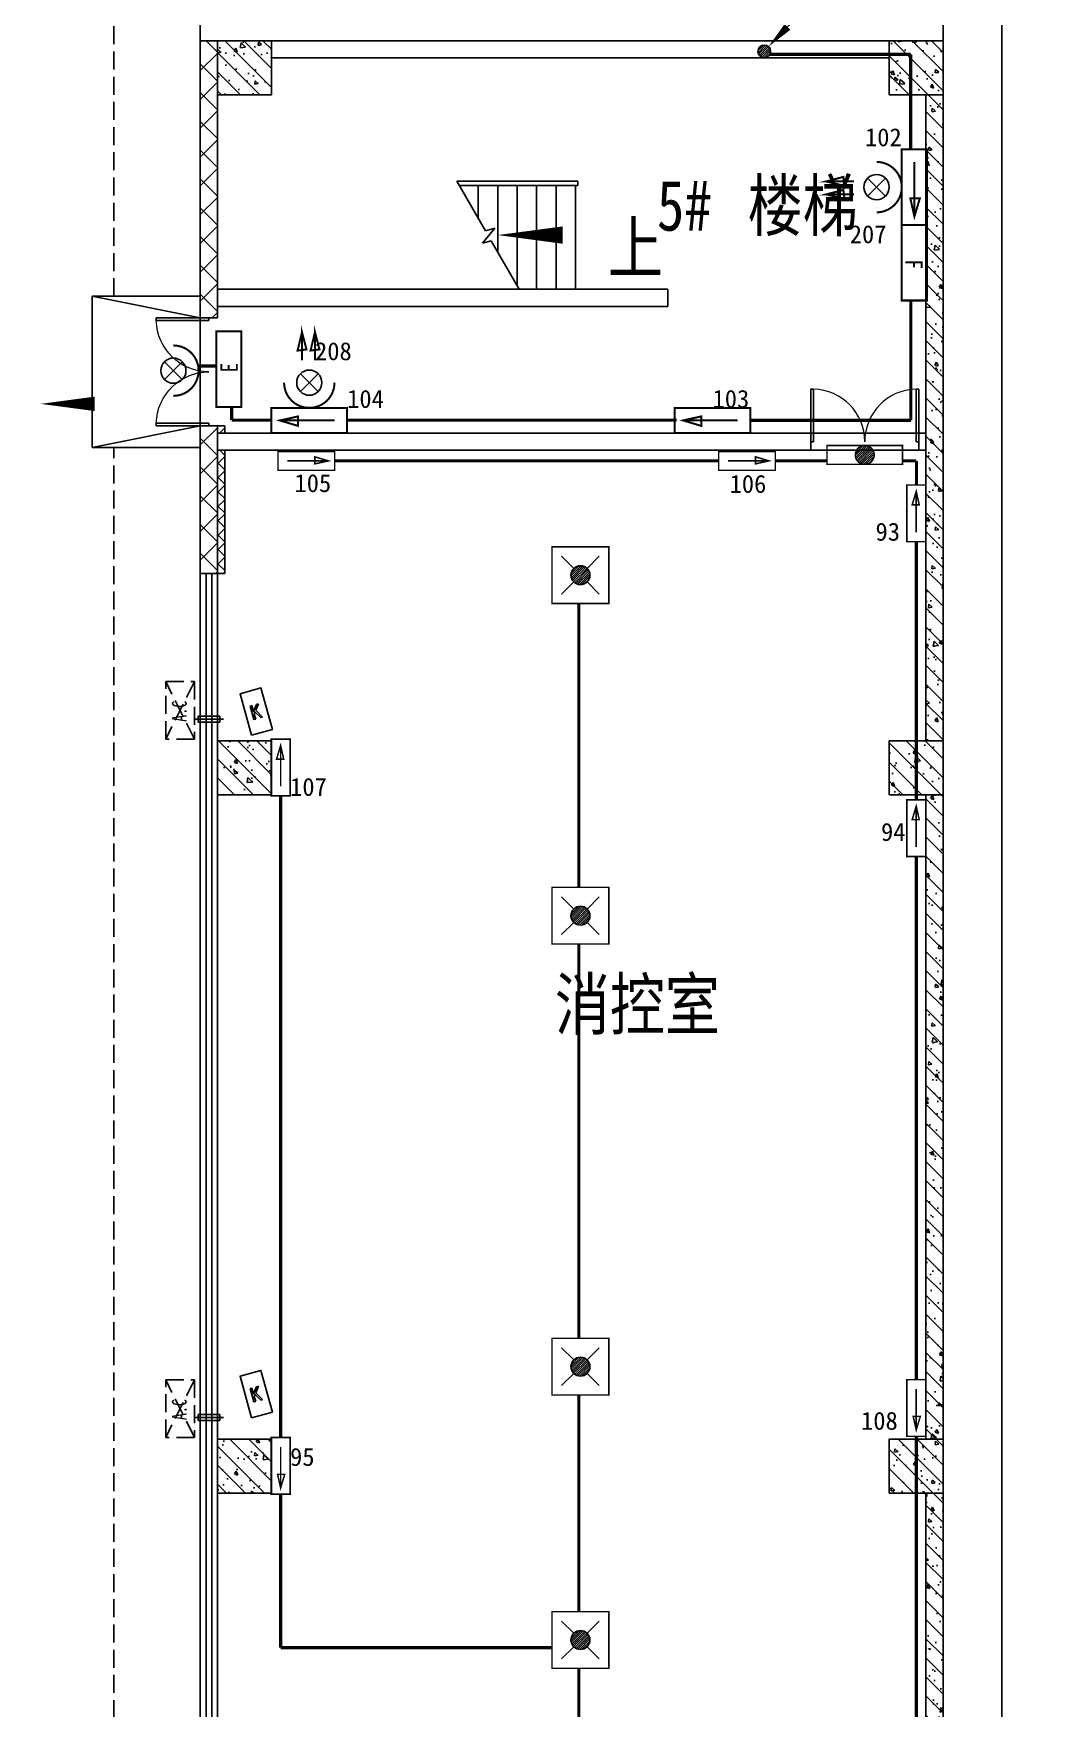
# Model space of a CAD drawing. Header units: millimetres. Extents: x -633009578 to 5705885, y -633235091 to 2571734.
# Drawn here: x 2830282 to 2844250, y 2317000 to 2340267 of the extents above; entities that cross this region are included whole.
import ezdxf

# ---------------------------------------------------------------- set-up
doc = ezdxf.new("R2010")
doc.units = ezdxf.units.MM
doc.header["$LTSCALE"] = 1000
doc.header["$MEASUREMENT"] = 0
doc.linetypes.add('DASH', pattern=[0.35, 0.25, -0.1])
doc.layers.get('0').update_dxf_attribs({"color": 9})
for name, color, linetype in [('000000000000电气', 7, 'Continuous'), ('3T_WOOD', 21, 'Continuous'), ('A-COLUM(柱)', 255, 'Continuous'), ('A-DI-S(箭头)', 76, 'Continuous'), ('A-DOOR(门）', 4, 'Continuous'), ('A-EQPM(设备)', 15, 'Continuous'), ('A-F-AREA(计算)', 5, 'Continuous'), ('A-HATH(填充)', 8, 'Continuous'), ('A-LM-QPM(设备)', 8, 'Continuous'), ('A-ST-O(室外)', 54, 'Continuous'), ('A-STAR(楼梯)', 51, 'Continuous'), ('A-TEXT(房间)', 243, 'Continuous'), ('A-WA-J(剪力墙)', 254, 'Continuous'), ('A-WALL(墙)', 255, 'Continuous'), ('A-WINDOW（窗）', 4, 'Continuous'), ('DIM_SYMB', 3, 'Continuous'), ('WALL', 9, 'Continuous'), ('电-弱电平面-箭头', 3, 'Continuous'), ('电-强电平面-线缆', 3, 'Continuous'), ('设备-照明', 3, 'Continuous')]:
    doc.layers.add(name, color=color, linetype=linetype)
doc.styles.add('_TCH_DIM', font='simhei.ttf', dxfattribs={"width": 0.8, "bigfont": 'hztxt.shx'})
doc.styles.add('IDQSTYLE', font='simhei.ttf', dxfattribs={"width": 0.707, "bigfont": 'hztxt.shx'})
doc.styles.get("Standard").update_dxf_attribs({"font": 'simhei.ttf', "bigfont": 'hztxt.shx'})
doc.styles.add('TXT', font='simhei.ttf', dxfattribs={"width": 0.8, "bigfont": 'hztxt.shx'})
doc.styles.add('宋体', font='simhei.ttf')
pattern_1 = [(45, (-830457.9205473666, -3.184366441797465), (-100.0001016555733, 100.0001016555733), []), (135, (-830457.9205473666, -3.184366441797465), (-100.0001016555733, -100.0001016555733), [])]
pattern_2 = [(45, (-830357.9205473666, -3.184366441797465), (-200.0002033111466, 200.0002033111467), []), (135, (-830357.9205473666, -3.184366441797465), (-200.0002033111467, -200.0002033111466), [])]
pattern_3 = [(315, (0, 0), (132.5825214724777, 132.5825214724776), []), (320, (0, 0), (-47.06410123694653, -537.9451369505651), [56.25, -618.75]), (625, (0, 0), (564.1441002750089, 104.0635002097499), [45, -495]), (370.4514, (-3.922005000000009, -44.82876), (517.079656545715, -433.8820362855164), [47.8051425, -525.856584]), (316.1842, (150, -2.755455298081545e-14), (-124.1392607467639, -800.4307864692332), [84.375, -928.125]), (366.6356, (139.65501975, -66.70255875000004), (730.5884031753312, -700.9970291615274), [71.707716, -788.78475]), (621.1842000000001, (150, -2.755455298081545e-14), (730.588950693994, -700.9964588502198), [67.5, -742.5]), (291, (112.5, -75.00000000000001), (-301.9641679990041, -447.6802890888463), [56.25, -618.75]), (596, (112.5, -75.00000000000001), (543.8625337851396, -182.4864989411868), [45, -495]), (341.4514, (87.3362955, -112.30667475), (241.8978725324643, -630.1669714361175), [47.8051425, -525.856584]), (307.5, (0, 0), (249.6703903734836, -9.119891487967951), [0, -488.9999999999999, 0, -502.5, 0, -496.875]), (277.5, (0, 0), (295.8087839117703, -197.3021530816116), [0, -286.5, 0, -477.75, 0, -189.375]), (237.5, (3.072332657360922e-14, 167.25), (-16.91615380078498, -400.3668271293068), [0, -187.5, 0, -585, 0, -776.25]), (227.5, (4.450060306401695e-14, 242.25), (75.07873674923819, -437.3896270067897), [0, -243.75, 0, -388.5, 0, -551.25])]

# ---------------------------------------------------------------- blocks, each defined once
blk = doc.blocks.new('1fdasdas')
at = {"layer": 'A-EQPM(设备)', "linetype": 'DASH'}
for p, q in [((800.000240216963, -0.0003133723512291908), (0.0002401703968644142, 399.9996865927242)), ((0.0002401703968644142, -0.0003133723512291908), (800.000240216963, 399.9996865927242))]:
    blk.add_line(p, q, dxfattribs=at)
blk.add_lwpolyline([(0.0002401703968644142, 399.9996865927242), (800.000240216963, 399.9996865927242), (800.000240216963, -0.0003133723512291908), (0.0002401703968644142, -0.0003133723512291908)], close=True, dxfattribs=at)
at = {"layer": 'A-EQPM(设备)', "style": '_TCH_DIM', "width": 0.7058823529411765}
blk.add_text('A.C', height=204, dxfattribs=at).set_placement((239.6609672275372, 108.2505295248702))
blk = doc.blocks.new('31231')
at = {"layer": 'A-EQPM(设备)', "linetype": 'DASH', "ltscale": 500}
blk.add_lwpolyline([(46923.81837394973, 1033154.040788963), (47003.81837394973, 1033154.040788963), (47003.81837394973, 1032854.040788963), (46923.81837394973, 1032854.040788963)], close=True, dxfattribs=at)
blk.add_lwpolyline([(46963.81837394973, 1033204.040788963), (46963.81837394973, 1032804.040788963)], dxfattribs=at)
blk = doc.blocks.new('VdFDAFDFfasdgfswgre')
at = {"layer": 'A-LM-QPM(设备)'}
for p, q in [((-18.82899837940931, -406.182118716184), (32.44091908354312, -219.865729555022)), ((32.44091908354312, -219.865729555022), (56.36419694311917, -226.448856712319)), ((56.36419694311917, -226.448856712319), (37.18157476373017, -296.1590703437105)), ((5.094279481098056, -412.765245873481), (-18.82899837940931, -406.182118716184)), ((26.97990751266479, -333.232229411602), (5.094279481098056, -412.765245873481)), ((49.2817729152739, -324.0305588338524), (26.97990751266479, -333.232229411602)), ((26.97990751266479, -333.232229411602), (49.2817729152739, -324.0305588338524)), ((67.04131023027003, -429.8116214922629), (26.97990751266479, -333.232229411602)), ((37.18157476373017, -296.1590703437105), (49.2817729152739, -324.0305588338524)), ((49.2817729152739, -324.0305588338524), (125.9159782715142, -245.5878820237704)), ((153.1663345098495, -253.0865434217267), (58.93851659074426, -349.0140868732706)), ((58.93851659074426, -349.0140868732706), (97.61874484550208, -438.2258171304129)), ((97.61874484550208, -438.2258171304129), (67.04131023027003, -429.8116214922629)), ((125.9159782715142, -245.5878820237704), (153.1663345098495, -253.0865434217267))]:
    blk.add_line(p, q, dxfattribs=at)
blk.add_lwpolyline([(0, 0), (289.248551459983, -79.59444376500323), (130.0596639309078, -658.0915466849692), (-159.1888875309378, -578.4971029208973)], close=True, dxfattribs=at)
blk = doc.blocks.new('$DorLib2D$00000002')
for p, q in [((-0.5, -5.684341886080802e-17), (-0.5000000000000007, 0.4875)), ((-0.4750000000000007, 0.4875), (-0.5000000000000007, 0.4875)), ((-0.475, -2.842170943040401e-17), (-0.4750000000000007, 0.4875)), ((0.475, -2.842170943040401e-17), (0.4750000000000007, 0.4875)), ((0.4750000000000007, 0.4875), (0.5000000000000007, 0.4875)), ((0.5, -5.684341886080802e-17), (0.5000000000000007, 0.4875)), ((-0.5, -5.684341886080802e-17), (-0.475, -2.842170943040401e-17)), ((0.5, -5.684341886080802e-17), (0.475, -2.842170943040401e-17))]:
    blk.add_line(p, q)
at = {"lineweight": 13}
for centre, start, end in [((-0.4875, -4.263256414560601e-17), 0, 88.53071641864632), ((0.4875, -4.263256414560601e-17), 91.4692835813537, 180)]:
    blk.add_arc(centre, 0.4875, start, end, dxfattribs=at)
blk = doc.blocks.new('$WINLIB2D$00000001')
at = {"color": 0}
for points in [[(-0.4999999999999964, 0.5000000000000142), (-0.4999999999999964, -0.4999999999999858)], [(-0.4999999999999964, 0.5000000000000142), (0.5000000000000036, 0.5000000000000142)], [(0.5000000000000036, -0.4999999999999858), (0.5000000000000036, 0.5000000000000142)], [(0.5000000000000036, 0.1666666666666714), (-0.4999999999999964, 0.1666666666666714)], [(0.5000000000000036, -0.1666666666666572), (-0.4999999999999964, -0.1666666666666572)], [(-0.4999999999999964, -0.4999999999999858), (0.5000000000000036, -0.4999999999999858)]]:
    blk.add_lwpolyline(points, dxfattribs=at)
blk = doc.blocks.new('_FZH')
h = blk.add_hatch()
h.set_pattern_fill('钢筋混凝土', color=256, scale=0.1, style=0)
h.set_pattern_definition([(45, (0, 0), (-0.1767766952966369, 0.1767766952966369), []), (50, (0, 0), (0.7172601826007535, -0.06275213498259512), [0.07500000000000001, -0.8250000000000001]), (355, (0, 0), (-0.138751333613, 0.7521921337000119), [0.06, -0.66]), (100.4514, (0.05977168000000001, -0.00522934), (0.5785093817140216, 0.6894395420609536), [0.06374019, -0.701142112]), (46.1842, (0, 0.2), (1.067241048625645, -0.1655190143290181), [0.1125, -1.2375]), (96.6356, (0.088936745, 0.186206693), (0.9346627055487033, 0.9741178709004418), [0.095610288, -1.051713]), (351.1842, (0, 0.2), (0.9346619451336272, 0.9741186009253247), [0.09000000000000001, -0.9900000000000001]), (21, (0.1, 0.15), (0.5969070521184617, -0.4026188906653388), [0.07500000000000001, -0.8250000000000001]), (326, (0.1, 0.15), (0.2433153319215824, 0.7251500450468529), [0.06, -0.66]), (71.4514, (0.149742233, 0.116448394), (0.84022262858149, 0.3225304967099524), [0.06374019, -0.701142112]), (37.50000000000001, (0, 0), (0.01215985531729062, 0.3328938538313115), [0, -0.652, 0, -0.67, 0, -0.6625000000000001]), (7.499999999999999, (0, 0), (0.2630695374421486, 0.3944117118823603), [0, -0.382, 0, -0.637, 0, -0.2525]), (-32.5, (-0.223, 0), (0.533822436172409, -0.02255487173437976), [0, -0.25, 0, -0.78, 0, -1.035]), (-42.5, (-0.323, 0), (0.5831861693423862, 0.1001049823323177), [0, -0.325, 0, -0.518, 0, -0.735])])
h.paths.add_polyline_path([(-0.5, -0.5), (0.5, -0.5), (0.5, 0.5), (-0.5, 0.5)])
blk.add_lwpolyline([(-0.5, -0.5), (0.5, -0.5), (0.5, 0.5), (-0.5, 0.5)], close=True)
blk = doc.blocks.new('负一层平面图9')
h = blk.add_hatch()
h.set_pattern_fill('钢筋混凝土', color=256, scale=75, angle=270, style=0)
h.set_pattern_definition(pattern_3)
h.paths.add_polyline_path([(1107326.098288443, 1653645.406728169), (1107566.098288443, 1653645.406728169), (1107566.098288443, 1656465.40672838), (1107326.098288443, 1656465.40672838)])
h = blk.add_hatch()
h.set_pattern_fill('钢筋混凝土', color=256, scale=75, angle=270, style=0)
h.set_pattern_definition(pattern_3)
h.paths.add_polyline_path([(1107326.098288443, 1651645.406728168), (1107566.098288443, 1651645.406728168), (1107566.098288443, 1653645.406728169), (1107326.098288443, 1653645.406728169)])
h = blk.add_hatch()
h.set_pattern_fill('钢筋混凝土', color=256, scale=75, angle=270, style=0)
h.set_pattern_definition(pattern_3)
h.paths.add_polyline_path([(1107326.098288443, 1647490.40672838), (1107566.098288443, 1647490.40672838), (1107566.098288443, 1651645.406728168), (1107326.098288443, 1651645.406728168)])
h = blk.add_hatch()
h.set_pattern_fill('钢筋混凝土', color=256, scale=75, angle=270, style=0)
h.set_pattern_definition(pattern_3)
h.paths.add_polyline_path([(1107566.098288361, 1646740.40672838), (1107326.098288361, 1646740.40672838), (1107326.098288361, 1637790.40672838), (1107566.098288361, 1637790.40672838)])
h = blk.add_hatch()
h.set_pattern_fill('钢筋混凝土', color=256, scale=75, angle=270, style=0)
h.set_pattern_definition(pattern_3)
h.paths.add_polyline_path([(1107566.098288361, 1637040.40672838), (1107326.098288361, 1637040.40672838), (1107326.098288361, 1628090.40672838), (1107566.098288361, 1628090.40672838)])
at = {"layer": 'A-HATH(填充)'}
h = blk.add_hatch(dxfattribs=at)
h.set_pattern_fill('多孔材料', color=256, scale=100, style=0)
h.set_pattern_definition(pattern_2)
h.paths.add_polyline_path([(1097251.098288361, 1657215.40672838), (1097251.098288361, 1653645.406728135), (1097491.098288361, 1653645.406728135), (1097491.098288361, 1657215.40672838)])
h = blk.add_hatch(dxfattribs=at)
h.set_pattern_fill('多孔材料', color=256, scale=100, style=0)
h.set_pattern_definition(pattern_2)
h.paths.add_polyline_path([(1097251.098288361, 1653645.406728135), (1097251.098288366, 1653365.406727003), (1097491.098288367, 1653365.406727003), (1097491.098288361, 1653645.406728135)])
h = blk.add_hatch(dxfattribs=at)
h.set_pattern_fill('多孔材料', color=256, scale=100, style=0)
h.set_pattern_definition(pattern_2)
h.paths.add_polyline_path([(1097251.098288366, 1651865.406727003), (1097251.098288366, 1649815.406728529), (1097491.098288367, 1649815.406728529), (1097491.098288367, 1651865.406727003)])
h = blk.add_hatch(dxfattribs=at)
h.set_pattern_fill('多孔材料', color=256, scale=50, style=0)
h.set_pattern_definition(pattern_1)
h.paths.add_polyline_path([(1097491.098288353, 1651865.406727003), (1097491.098288353, 1651765.406727924), (1097591.098288353, 1651765.406727924), (1097591.098288353, 1651865.406727003)])
h = blk.add_hatch(dxfattribs=at)
h.set_pattern_fill('多孔材料', color=256, scale=50, style=0)
h.set_pattern_definition(pattern_1)
h.paths.add_polyline_path([(1097491.098288351, 1651525.40672819), (1097491.098288349, 1649815.406728285), (1097591.098288349, 1649815.406728285), (1097591.098288351, 1651525.40672819)])
at = {"layer": 'A-DI-S(箭头)'}
blk.add_lwpolyline([(1108377.552594071, 1727829.142712386), (1108377.552594071, 1664191.024720457), (1108902.552594071, 1663999.940347468), (1107852.552594071, 1663814.797017724), (1108377.552594071, 1663628.524720457), (1108377.552594071, 1599990.406728529)], dxfattribs=at)
blk.add_lwpolyline([(1096698.446246597, 1652170.730280005, 0, 0, 0), (1095035.446246597, 1652170.730280005, 0, 200, 0), (1095785.446246597, 1652170.730280005, 0, 0, 0)], format="xyseb", dxfattribs=at)
at = {"layer": 'A-DOOR(门）'}
for p, q in [((1097251.098288361, 1653365.406727067), (1097251.098288361, 1651865.406727067)), ((1105726.098288682, 1651765.406728169), (1107226.098288682, 1651765.406728169)), ((1105726.098288682, 1651525.406728169), (1107226.098288682, 1651525.406728169))]:
    blk.add_line(p, q, dxfattribs=at)
at = {"layer": 'A-F-AREA(计算)'}
blk.add_lwpolyline([(1107566.098287924, 1589275.406728539), (1097251.098288353, 1589275.406728539), (1097251.098288353, 1725355.406728381), (1107566.098287924, 1725355.406728381)], close=True, dxfattribs=at)
at = {"layer": 'A-ST-O(室外)', "linetype": 'DASH'}
for points in [[(1096051.098288401, 1653665.406727061), (1096051.0982884, 1658165.40672838)], [(1096051.098288417, 1627615.406728388), (1096051.098288402, 1651565.406727216)]]:
    blk.add_lwpolyline(points, dxfattribs=at)
at = {"layer": 'A-STAR(楼梯)'}
for p, q in [((1102461.098288408, 1655265.406728169), (1100813.085586641, 1655265.406728097)), ((1100813.085586516, 1655265.406728169), (1101211.157716702, 1654575.925573957)), ((1102491.098288408, 1655265.406728169), (1100813.085586523, 1655265.406728156)), ((1102491.098288408, 1655205.406728169), (1102491.098288408, 1655265.406728169)), ((1102491.098288408, 1655205.406728169), (1100847.726602624, 1655205.406728243)), ((1101111.098288433, 1654749.233587553), (1101111.098288571, 1655205.406728226)), ((1101381.09828865, 1654281.579868412), (1101381.098288571, 1655205.406728214)), ((1101651.0982884, 1653813.926150558), (1101651.098288245, 1655205.406728202)), ((1101921.098288408, 1653765.406728169), (1101921.098288571, 1655205.40672819)), ((1102191.098288408, 1653765.406728169), (1102191.098288571, 1655205.406728177)), ((1102461.098288408, 1653765.406728169), (1102461.098288245, 1655205.406728165)), ((1101341.557703868, 1654610.866143629), (1101168.665469501, 1654404.82120219)), ((1101211.157716702, 1654575.925573957), (1101341.557703868, 1654610.866143629)), ((1101168.665469501, 1654404.82120219), (1101291.017023084, 1654437.605197846)), ((1101291.017023084, 1654437.605197846), (1101679.1109903, 1653765.406728169)), ((1102461.098288408, 1653765.406728169), (1101679.110989909, 1653765.406728262))]:
    blk.add_line(p, q, dxfattribs=at)
for points in [[(1097251.098288367, 1653665.406727061), (1095751.098288367, 1653665.406727061), (1095751.098288367, 1651565.406727216), (1097251.098288361, 1651565.406727216)], [(1097251.09828836, 1653365.406727109), (1095751.098288356, 1653665.40623298)], [(1097251.09828836, 1651865.406727168), (1095751.098288356, 1651565.407221298)]]:
    blk.add_lwpolyline(points, dxfattribs=at)
at = {"layer": 'A-WA-J(剪力墙)'}
for p, q in [((1107326.098288443, 1653645.406728169), (1107326.098288443, 1656465.40672838)), ((1107566.098288443, 1653645.406728169), (1107566.098288443, 1656465.40672838)), ((1107326.098288443, 1651645.406728168), (1107326.098288443, 1653645.406728169)), ((1107566.098288443, 1651645.406728168), (1107566.098288443, 1653645.406728169)), ((1107326.098288452, 1647490.406727959), (1107326.098288443, 1651645.406728168)), ((1107566.098288463, 1647490.406727959), (1107566.098288443, 1651645.406728168)), ((1107326.098288359, 1637790.406727959), (1107326.098288355, 1646740.40672861)), ((1107566.098288359, 1637790.406727959), (1107566.098288397, 1646740.40672861)), ((1107326.098288375, 1628090.406727959), (1107326.098288379, 1637040.40672861)), ((1107566.098288324, 1628090.406727959), (1107566.098288348, 1637040.40672861))]:
    blk.add_line(p, q, dxfattribs=at)
at = {"layer": 'A-WALL(墙)'}
for p, q in [((1098241.098288361, 1657215.406728286), (1106816.098288571, 1657215.406728239)), ((1098241.098288361, 1656975.406728286), (1106816.098288571, 1656975.406728294)), ((1097491.098288367, 1653765.40672814), (1103741.098288408, 1653765.406728135)), ((1103741.098288408, 1653765.406728135), (1103741.098288408, 1653525.406728135)), ((1097491.098288367, 1653525.406728141), (1103741.098288408, 1653525.406728135)), ((1097491.098288353, 1651865.406727003), (1097491.098288353, 1651765.406727924)), ((1097591.098288353, 1651865.406727003), (1097491.098288353, 1651865.406727003)), ((1097591.098288353, 1651765.406727924), (1097491.098288353, 1651765.406727924)), ((1105726.0982891, 1651765.406728154), (1097491.098288361, 1651765.406728169)), ((1097491.098288361, 1651765.406728169), (1097491.098288361, 1651525.406728169)), ((1097591.098288353, 1651865.406727003), (1097591.098288353, 1651765.406727924)), ((1105726.0982891, 1651525.406728131), (1105726.0982891, 1651765.406728154)), ((1107326.098288345, 1651765.40672814), (1107226.098288591, 1651765.406728149)), ((1107226.098288591, 1651765.406728149), (1107226.098288591, 1651525.406728126)), ((1097491.098288361, 1651525.406728169), (1105726.0982891, 1651525.406728131)), ((1097491.098288351, 1651525.40672819), (1097491.098288349, 1649815.406728285)), ((1097591.098288351, 1651525.40672819), (1097491.098288351, 1651525.40672819)), ((1097591.098288351, 1651525.40672819), (1097591.098288349, 1649815.406728285)), ((1107226.098288591, 1651525.406728126), (1107326.098288345, 1651525.406728141)), ((1097591.098288349, 1649815.406728285), (1097491.098288349, 1649815.406728285))]:
    blk.add_line(p, q, dxfattribs=at)
at = {"layer": 'DIM_SYMB'}
blk.add_lwpolyline([(1102596.098288408, 1654515.406728169, 0, 0, 0), (1101381.098288408, 1654515.406728169, 0, 240.0000000000001, 0), (1102281.098288408, 1654515.406728169, 0, 0, 0)], format="xyseb", dxfattribs=at)
at = {"layer": 'WALL'}
for p, q in [((1097251.098288361, 1657215.40672838), (1097251.098288361, 1653645.406728135)), ((1097491.098288361, 1657215.40672838), (1097251.098288361, 1657215.40672838)), ((1097491.098288361, 1657215.40672838), (1097491.098288361, 1653645.406728135)), ((1097251.098288361, 1653645.406728135), (1097251.098288366, 1653365.406727003)), ((1097491.098288367, 1653365.406727003), (1097491.098288361, 1653645.406728135)), ((1097251.098288366, 1653365.406727003), (1097491.098288367, 1653365.406727003)), ((1097251.098288366, 1651865.406727003), (1097251.098288366, 1649815.406728529)), ((1097491.098288367, 1651865.406727003), (1097251.098288366, 1651865.406727003)), ((1097491.098288367, 1649815.406728529), (1097491.098288367, 1651865.406727003)), ((1097251.098288366, 1649815.406728529), (1097491.098288367, 1649815.406728529))]:
    blk.add_line(p, q, dxfattribs=at)
at = {"layer": 'A-COLUM(柱)', "xscale": 750, "yscale": 750, "zscale": 750, "rotation": 270}
for p in [(1097866.098288361, 1656840.40672838), (1107191.098288361, 1656840.40672838), (1097866.098288361, 1647115.40672838), (1107191.098288361, 1647115.40672838), (1097866.098288361, 1637415.40672838), (1107191.098288361, 1637415.40672838)]:
    blk.add_blockref('_FZH', p, dxfattribs=at)
at = {"layer": 'A-DOOR(门）', "xscale": -1500, "yscale": 1500, "zscale": 1500, "rotation": 89.99999999999999}
blk.add_blockref('$DorLib2D$00000002', (1097371.098288361, 1652615.406727067), dxfattribs=at)
at = {"layer": 'A-DOOR(门）', "xscale": 1500, "yscale": 1500, "zscale": 1500}
blk.add_blockref('$DorLib2D$00000002', (1106476.098288682, 1651645.406728169), dxfattribs=at)
at = {"layer": 'A-EQPM(设备)', "color": 6, "rotation": 90}
for p in [(1097170.499686612, 1647513.815393341), (1097170.499686612, 1637813.815393341)]:
    blk.add_blockref('1fdasdas', p, dxfattribs=at)
at = {"layer": 'A-EQPM(设备)', "color": 6, "xscale": -1, "rotation": 89.99999999999999}
for p in [(2130375.139077323, 1694754.22510233), (2130375.139077323, 1685054.22510233)]:
    blk.add_blockref('31231', p, dxfattribs=at)
at = {"layer": 'A-LM-QPM(设备)', "xscale": -1, "rotation": 180}
for p in [(1097963.612285574, 1647566.429559482), (1097963.612285574, 1638086.156277593)]:
    blk.add_blockref('VdFDAFDFfasdgfswgre', p, dxfattribs=at)
at = {"layer": 'A-WINDOW（窗）', "extrusion": (0, 0, -1), "xscale": 19999.99999999953, "yscale": 240, "zscale": 19999.99999999953, "rotation": 90.00000000000001}
blk.add_blockref('$WINLIB2D$00000001', (-1097371.098288361, 1639815.406728285), dxfattribs=at)
at = {"layer": 'A-TEXT(房间)', "color": 4, "style": 'TXT', "width": 0.8}
for s, p in [('5#', (1103590.932434665, 1654576.390121826, 1714.166666666667)), ('楼梯', (1104850.932434665, 1654576.390121826, 1714.166666666667)), ('上', (1102911.098288408, 1653993.591094611)), ('消控室', (1102173.779141537, 1643479.788045067))]:
    blk.add_text(s, height=700, dxfattribs=at).set_placement(p)
blk = doc.blocks.new('*X206')
at = {"color": 0, "linetype": 'Continuous'}
for p, q in [((279.6093350358959, 223.0407925409721), (280.9478239213746, 224.3792814264508)), ((279.6227829512929, 223.3370831688437), (280.6515332934888, 224.3658335110396)), ((279.6511091444202, 222.7997239370217), (281.1888925253249, 224.3375073179265)), ((279.7280550816477, 222.5938271617747), (281.3947893005719, 224.2605613806989)), ((279.7925730165214, 223.7897159465469), (280.1989005157282, 224.1960434457536)), ((279.8323224122641, 222.4152517799165), (281.5733646824301, 224.1562940500824)), ((279.960458729053, 222.2605453842307), (281.7280710781159, 224.0281577332937)), ((280.1113752959016, 222.1286192386046), (281.8599972237337, 223.8772411664368)), ((280.2858431100155, 222.020244340244), (281.9683721221114, 223.7027733523398)), ((280.4868434366447, 221.9384019543985), (282.0502145079389, 223.5017730256928)), ((280.7212278995912, 221.8899437048705), (282.0986727574656, 223.2673885627449)), ((281.0058032732674, 221.891676366072), (282.0969400962746, 222.9828131890793)), ((281.4082737989092, 222.0113041792392), (281.9773122830819, 222.5803426634118))]:
    blk.add_line(p, q, dxfattribs=at)
blk = doc.blocks.new('HC000072')
at = {"color": 0, "linetype": 'Continuous'}
for p, q in [((-2.5, 2.5), (-0.8838834764749777, 0.8838834764750345)), ((2.5, 2.5), (0.88388347648322, 0.88388347648322)), ((-0.88388347648322, -0.88388347648322), (-2.5, -2.5)), ((0.8838834764831063, -0.8838834764831063), (2.5, -2.5))]:
    blk.add_line(p, q, dxfattribs=at)
at = {"color": 0, "linetype": 'Continuous', "const_width": 0.2}
blk.add_lwpolyline([(-3.750000000000057, 3.75), (3.75, 3.75), (3.75, -3.75), (-3.750000000000057, -3.75)], close=True, dxfattribs=at)
at = {"color": 0, "linetype": 'Continuous'}
for centre, radius, start, end in [((-6.838973831690964e-14, 4.263256414560601e-14), 1.249999999999932, 134.9999999999973, 179.9999999999968), ((3.419486915845482e-14, 5.67323965583455e-14), 1.250000000000034, 179.9999999999974, 225.0000000000007), ((3.425038030968608e-14, 7.682743330406083e-14), 1.24999999999998, 89.99999999999898, 135.0000000000018), ((-9.114931032172535e-14, 7.682743330406083e-14), 1.24999999999998, 44.99999999999087, 89.99999999999322), ((2.05613304160579e-13, 4.257705299437475e-14), 1.249999999999794, 3.259432437564348e-12, 45.00000000000159), ((-1.716404796070492e-13, 5.684341886080801e-14), 1.250000000000172, 315.0000000000093, 2.605510395054555e-12), ((3.413935800722356e-14, -2.020605904817785e-14), 1.24999999999998, 224.9999999999983, 270.000000000001), ((-3.447242491461111e-14, 1.176836406102666e-13), 1.250000000000118, 270.0000000000042, 315.0000000000028)]:
    blk.add_arc(centre, radius, start, end, dxfattribs=at)
blk.add_blockref('*X206', (-280.8559544658493, -223.1326619964973), dxfattribs=at)
at = {"color": 0, "style": 'IDQSTYLE', "width": 0.7}
blk.add_attdef('PSFHATT', (5.75, -3.75), '', height=2.5, dxfattribs=at)
blk = doc.blocks.new('HC000079')
at = {"color": 0, "linetype": 'Continuous', "const_width": 0.2}
for points in [[(-3.75, 1.25), (3.75, 1.25), (3.75, -1.25), (-3.75, -1.25), (-3.75, 1.25)], [(2.5, 0), (-2.5, 0)]]:
    blk.add_lwpolyline(points, dxfattribs=at)
blk.add_lwpolyline([(-2.917016710174721, 0), (-1.120131515022877, 0.3984556212736834), (-1.120131515022877, -0.539087017017323)], close=True, dxfattribs=at)
at = {"color": 0, "style": 'IDQSTYLE', "width": 0.7}
blk.add_attdef('PSFHATT', (5.75, -1.25), '', height=2.5, dxfattribs=at)
blk = doc.blocks.new('HC000080')
at = {"color": 0, "linetype": 'Continuous', "const_width": 0.2}
blk.add_lwpolyline([(-3.75, 1.25), (3.75, 1.25), (3.75, -1.25), (-3.75, -1.25), (-3.75, 1.25)], dxfattribs=at)
at = {"color": 0, "style": 'IDQSTYLE', "width": 0.7}
for tag, p in [('E', (-0.3130491551307273, -0.8903283460458624)), ('PSFHATT', (5.75, -1.25))]:
    blk.add_attdef(tag, p, '', height=1.715220417977644, dxfattribs=at)
blk = doc.blocks.new('HC000078')
at = {"color": 0, "linetype": 'Continuous', "const_width": 0.2}
for points in [[(-3.750000000000028, 1.25), (3.75, 1.25), (3.75, -1.25), (-3.750000000000028, -1.25), (-3.750000000000028, 1.25)], [(2.5, 0), (-2.500000000000028, 0)]]:
    blk.add_lwpolyline(points, dxfattribs=at)
blk.add_lwpolyline([(2.917016710174721, 0), (1.120131515022848, 0.3984556212736834), (1.120131515022848, -0.539087017017323)], close=True, dxfattribs=at)
at = {"color": 0, "style": 'IDQSTYLE', "width": 0.7}
blk.add_attdef('PSFHATT', (5.75, -1.25), '', height=2.5, dxfattribs=at)
blk = doc.blocks.new('HC000064')
at = {"color": 0, "linetype": 'Continuous'}
for p, q in [((-0.8838834764831063, -0.8838834764831063), (0.8838834764831063, 0.8838834764831063)), ((-0.8838834764830494, 0.8838834764831063), (0.8838834764831631, -0.8838834764831063))]:
    blk.add_line(p, q, dxfattribs=at)
at = {"color": 0, "linetype": 'Continuous', "const_width": 0.2}
blk.add_lwpolyline([(5.710751695749348e-14, 2.499999999999886, 0.1989123673796647), (-1.767766952966326, 1.767766952966327, 0.1989123673796613), (-2.5, 1.951292859901378e-16, 0.1989123673796761), (-1.767766952966326, -1.76776695296644, 0.1989123673796782), (5.594010226827932e-14, -2.500000000000227)], format="xyb", dxfattribs=at)
for points in [[(2.226896073527712, 0.5659208660671311), (5.003498004369476, 0.5624686703930024), (3.296463286048663, 1.009912150058199), (3.185957433181557, 0.1260038671447887), (5.003498004369476, 0.5624686703930024)], [(2.224443767981995, -0.721123763554715), (5.001045698823816, -0.7245759592289005), (3.294010980502946, -0.2771324795636474), (3.18350512763584, -1.161040762477114), (5.001045698823816, -0.7245759592289005)]]:
    blk.add_lwpolyline(points, dxfattribs=at)
at = {"color": 0, "linetype": 'Continuous'}
for centre, radius, start, end in [((1.199040866595169e-14, -7.105427357601002e-14), 1.250000000000069, 135.0000000000036, 179.9999999999968), ((-2.259303855112194e-14, -1.740829702612245e-13), 1.250000000000117, 89.99999999999898, 134.9999999999991), ((-9.10937991704941e-14, -1.740829702612245e-13), 1.250000000000117, 45.00000000000085, 89.99999999999582), ((-1.252331571777177e-13, -7.088774012231625e-14), 1.250000000000068, 3.249254662582951e-12, 44.99999999999639), ((-2.284838984678572e-13, -5.684341886080801e-14), 1.250000000000172, 315.0000000000093, 2.605510395054555e-12), ((-2.264854970235319e-14, -5.695444116327053e-14), 1.250000000000034, 179.9999999999974, 225.0000000000007), ((-2.270406085358445e-14, -1.338928967697939e-13), 1.24999999999998, 224.9999999999983, 270.000000000001), ((-9.131584377541913e-14, 3.996802888650564e-15), 1.250000000000118, 270.0000000000042, 315.0000000000028)]:
    blk.add_arc(centre, radius, start, end, dxfattribs=at)
at = {"color": 0, "style": 'IDQSTYLE', "width": 0.7}
blk.add_attdef('PSFHATT', (7.003498004369476, -2.500000010000227), '', height=2.5, dxfattribs=at)
blk = doc.blocks.new('*X132')
at = {"color": 0, "linetype": 'Continuous'}
for p, q in [((192.590110055903, 446.7242872143482), (193.9264208598343, 448.0605980182795)), ((192.6512440212146, 447.2096852483717), (193.4410228258108, 447.9994640529679)), ((192.666080612941, 446.3759937026742), (194.2747143715083, 447.9846274612416)), ((192.8122309321682, 446.0978799531896), (194.552828120993, 447.8384771420143)), ((193.0126674313866, 445.874052383696), (194.7766556904866, 447.6380406427959)), ((193.2651240367983, 445.7022449203958), (194.9484631537868, 447.3855840373842)), ((193.5780466605768, 445.5909034754624), (195.0598045987202, 447.0726614136058)), ((193.9838870800477, 445.5724798262212), (195.0782282479613, 446.6668209941349))]:
    blk.add_line(p, q, dxfattribs=at)
blk = doc.blocks.new('HC001446')
at = {"color": 0, "linetype": 'Continuous'}
blk.add_line((5.527270022789651, 5.473665066578945), (2.421777122314836, 2.298687544782609), dxfattribs=at)
blk.add_lwpolyline([(2.421777122314836, 2.298687544782609, 0.8, 0, 0), (0.4698776614111466, 0.4121164681388052, 0, 0, 0)], format="xyseb", dxfattribs=at)
blk.add_circle((0, 0), 0.625, dxfattribs=at)
at = {"color": 0, "linetype": 'Continuous', "xscale": 0.5, "yscale": 0.5, "zscale": 0.5}
blk.add_blockref('*X132', (-96.91845018383214, -223.4069038532592), dxfattribs=at)
at = {"color": 0, "style": 'IDQSTYLE', "width": 0.7}
blk.add_attdef('PSFHATT', (7.527270022789651, -0.62500001), '', height=2.5, dxfattribs=at)
blk = doc.blocks.new('HC000063')
at = {"color": 0, "linetype": 'Continuous'}
for p, q in [((-0.8838834764831063, -0.8838834764831631), (0.8838834764831063, 0.8838834764829926)), ((-0.8838834764830494, 0.8838834764830494), (0.8838834764831631, -0.8838834764831631))]:
    blk.add_line(p, q, dxfattribs=at)
at = {"color": 0, "linetype": 'Continuous', "const_width": 0.2}
blk.add_lwpolyline([(5.77736507722736e-14, 2.499999999999886, 0.1989123673796648), (-1.767766952966326, 1.767766952966213, 0.1989123673796613), (-2.5, -1.128255746208508e-13, 0.1989123673796761), (-1.767766952966326, -1.767766952966497, 0.1989123673796782), (5.594010226827932e-14, -2.500000000000284)], format="xyb", dxfattribs=at)
at = {"color": 0, "linetype": 'Continuous'}
for centre, radius, start, end in [((1.49213974509621e-13, -1.27897692436818e-13), 1.250000000000206, 135.0000000000062, 179.9999999999993), ((-9.120482147295661e-14, -2.025046796916286e-13), 1.250000000000089, 89.99999999999582, 134.999999999996), ((-2.248201624865942e-14, -2.025046796916286e-13), 1.250000000000089, 45.00000000000399, 89.99999999999898), ((-2.62456723021387e-13, -1.277311589831243e-13), 1.250000000000206, 6.4374426752811e-13, 44.9999999999938), ((-9.126033262418787e-14, -1.422195694544826e-13), 1.249999999999966, 179.9999999999987, 225.000000000002), ((-9.131584377541913e-14, -1.623146062001979e-13), 1.249999999999951, 225.0000000000013, 270.0000000000042), ((-2.270406085358445e-14, -2.442490654175344e-14), 1.250000000000089, 270.000000000001, 314.9999999999997), ((-1.598721155460225e-13, -1.4210854715202e-13), 1.250000000000103, 315.000000000008, 1.302755197527349e-12)]:
    blk.add_arc(centre, radius, start, end, dxfattribs=at)
at = {"color": 0, "style": 'IDQSTYLE', "width": 0.7}
blk.add_attdef('PSFHATT', (3.250000009999943, -2.500000010000284), '', height=2.5, dxfattribs=at)
blk = doc.blocks.new('*X118')
at = {"color": 0, "linetype": 'Continuous'}
for p, q in [((279.6093350358959, 223.0407925409721), (280.9478239213746, 224.3792814264508)), ((279.6227829512929, 223.3370831688437), (280.6515332934888, 224.3658335110396)), ((279.6511091444202, 222.7997239370217), (281.1888925253249, 224.3375073179265)), ((279.7280550816477, 222.5938271617747), (281.3947893005719, 224.2605613806989)), ((279.7925730165214, 223.7897159465469), (280.1989005157282, 224.1960434457536)), ((279.8323224122641, 222.4152517799165), (281.5733646824301, 224.1562940500824)), ((279.960458729053, 222.2605453842307), (281.7280710781159, 224.0281577332937)), ((280.1113752959016, 222.1286192386046), (281.8599972237337, 223.8772411664368)), ((280.2858431100155, 222.020244340244), (281.9683721221114, 223.7027733523398)), ((280.4868434366447, 221.9384019543985), (282.0502145079389, 223.5017730256928)), ((280.7212278995912, 221.8899437048705), (282.0986727574656, 223.2673885627449)), ((281.0058032732674, 221.891676366072), (282.0969400962746, 222.9828131890793)), ((281.4082737989092, 222.0113041792392), (281.9773122830819, 222.5803426634118))]:
    blk.add_line(p, q, dxfattribs=at)
blk = doc.blocks.new('HC000083')
at = {"color": 0, "linetype": 'Continuous', "const_width": 0.2}
blk.add_lwpolyline([(-5, 1.25), (-5, -1.250000000000057), (5.000000000000057, -1.250000000000057), (5.000000000000057, 1.25), (-5, 1.25)], dxfattribs=at)
blk.add_lwpolyline([(-1.25, -6.89688106980167e-17, 0.1989123673796731), (-0.8838834764831631, -0.88388347648322, 0.1989123673796706), (5.611420480838656e-14, -1.250000000000057, 0.198912367379652), (0.8838834764832768, -0.88388347648322, 0.1989123673796278), (1.25, 0, 0.1989123673796504), (0.88388347648322, 0.8838834764830494, 0.1989123673796686), (5.680893445545904e-14, 1.25, 0.1989123673796706), (-0.883883476483163, 0.8838834764831632, 0.1989123673796553)], format="xyb", close=True, dxfattribs=at)
at = {"color": 0, "linetype": 'Continuous'}
blk.add_blockref('*X118', (-280.8559544658493, -223.1326619964974), dxfattribs=at)
at = {"color": 0, "style": 'IDQSTYLE', "width": 0.7}
blk.add_attdef('PSFHATT', (7.000000000000057, -1.250000010000057), '', height=2.5, dxfattribs=at)

msp = doc.modelspace()

# ---------------------------------------------------------------- linework, layer by layer
at = {"layer": '电-强电平面-线缆', "color": 1, "linetype": 'Continuous', "const_width": 45}
for points in [[(2840505.815231591, 2339978.48210619), (2842462.268592553, 2339978.48210619)], [(2842462.268592553, 2338658.656366513), (2842462.268592553, 2339978.48210619)], [(2842463.855921793, 2336558.656366513), (2842463.855921793, 2334892.477579121)], [(2832568.077396083, 2335648.83957179), (2832818.552508082, 2335648.83957179)], [(2833034.89786564, 2334896.961202109), (2833034.89786564, 2335080.012690072)], [(2833034.89786564, 2334896.961202109), (2833586.460468085, 2334896.961202109)], [(2834636.460468085, 2334896.961202109), (2839210.350295651, 2334896.961202109)], [(2840234.693420123, 2334892.477579121), (2842463.855921793, 2334892.477579121)], [(2834463.972499351, 2334330.982083523), (2839794.220286473, 2334330.982083523)], [(2840581.720286473, 2334330.982083523), (2841298.311669409, 2334330.982083523)], [(2842348.311669409, 2334330.982083523), (2842541.38231591, 2334330.982083523)], [(2842541.38231591, 2333995.214175483), (2842541.38231591, 2334330.982083523)], [(2842538.084041536, 2329622.127036839), (2842538.084041536, 2333207.714175483)], [(2837854.119818378, 2328406.477551672), (2837854.119818378, 2332349.329334122)], [(2833713.399840957, 2320764.41194576), (2833713.399840957, 2329676.91194576)], [(2842538.084041536, 2321569.13583916), (2842538.084041536, 2328834.627036839)], [(2837854.119818378, 2322142.781794832), (2837854.119818378, 2327618.777551671)], [(2837854.119818378, 2318345.76194579), (2837854.119818378, 2321355.081794832)], [(2842538.084041451, 2312047.715555382), (2842538.084041451, 2320781.63583916)], [(2833713.399840957, 2317845.12637968), (2833713.399840957, 2319976.91194576)], [(2833713.399840957, 2317845.12637968), (2837481.834041476, 2317845.12637968)], [(2837854.119818378, 2313491.595279133), (2837854.119818378, 2317558.06194579)]]:
    msp.add_lwpolyline(points, dxfattribs=at)

# ---------------------------------------------------------------- block references
at = {"layer": '3T_WOOD'}
msp.add_blockref('负一层平面图9', (1735346.985753094, 682952.070850966), dxfattribs=at)
at = {"layer": '电-弱电平面-箭头', "color": 4, "xscale": -140, "yscale": 140, "zscale": 140, "rotation": 270}
msp.add_blockref('HC001446', (2840428.254674335, 2340018.986549876), dxfattribs=at)
at = {"layer": '设备-照明'}
for name, p, xscale, yscale, zscale, rotation in [('HC000078', (2842512.723567575, 2338133.656366513), -140, 140, 140, 89.99999999999993), ('HC000064', (2841987.723567575, 2338133.656366513), -140, 140, 140, 359.9999999999998), ('HC000064', (2834111.460468085, 2335417.477579121), -140, 140, 140, 269.9999999999998), ('HC000063', (2832224.133395689, 2335584.012690072), 140, 140, 140, 180), ('HC000079', (2834070.222499351, 2334330.982083626), 105, 105, 105, 180), ('HC000079', (2840187.970286473, 2334330.982083626), 105, 105, 105, 180), ('HC000079', (2842538.084041506, 2333601.464175483), 105, 105, 105, 270), ('HC000079', (2833713.399840951, 2330070.66194576), 105, 105, 105, 270), ('HC000079', (2842538.084041506, 2329228.377036839), 105, 105, 105, 270), ('HC000079', (2842538.084041536, 2321175.38583916), 105, 105, 105, 90), ('HC000079', (2833713.399841011, 2320370.66194576), 105, 105, 105, 90)]:
    msp.add_blockref(name, p, dxfattribs=dict(at, xscale=xscale, yscale=yscale, zscale=zscale, rotation=rotation))
ref = msp.add_blockref('HC000080', (2842512.723567575, 2337083.656366513), dxfattribs=dict(at, xscale=140, yscale=140, zscale=140, rotation=270))
ref.add_attrib('E', 'F', (2842388.077599128, 2337127.483248231), dxfattribs={"layer": '0', "color": 0, "height": 240.1308585168701, "rotation": 270, "width": 0.8})
ref = msp.add_blockref('HC000080', (2832993.552508082, 2335605.012690072), dxfattribs=dict(at, xscale=140, yscale=140, zscale=140, rotation=90.00000000000001))
ref.add_attrib('E', 'E', (2833118.198476528, 2335561.185808354), dxfattribs={"layer": '0', "color": 0, "height": 240.1308585168701, "rotation": 90, "width": 0.8})
for name, p, xscale, yscale, zscale in [('HC000078', (2834111.460468085, 2334892.477579121), -140, 140, 140), ('HC000078', (2839709.693420123, 2334892.477579121), -140, 140, 140), ('HC000083', (2841823.311669409, 2334413.633045684), 105, 105, 105), ('HC000072', (2837875.584041476, 2332743.179334122), 105, 105, 105), ('HC000072', (2837875.584041476, 2328012.627551672), 105, 105, 105), ('HC000072', (2837875.584041476, 2321748.931794832), 105, 105, 105), ('HC000072', (2837875.584041476, 2317951.91194579), 105, 105, 105)]:
    msp.add_blockref(name, p, dxfattribs=dict(at, xscale=xscale, yscale=yscale, zscale=zscale))

# ---------------------------------------------------------------- texts
at = {"layer": '000000000000电气', "color": 0, "lineweight": 35, "style": '宋体'}
for s, p in [('102', (2841826.152373225, 2338701.268029652)), ('104', (2834636.460468085, 2335067.477579121)), ('103', (2839709.693420123, 2335067.477579121)), ('105', (2833905.508826532, 2333897.09886956)), ('106', (2839946.86256352, 2333886.406208078)), ('107', (2833844.649840951, 2329676.91194576)), ('108', (2841771.785021667, 2320871.862900792))]:
    msp.add_text(s, height=250, dxfattribs=at).set_placement(p)
at = {"layer": '000000000000电气', "color": 4, "lineweight": 35, "style": '宋体'}
for s, p in [('207', (2841615.098280256, 2337354.244660303)), ('208', (2834190.689389334, 2335729.243029414))]:
    msp.add_text(s, height=250, dxfattribs=at).set_placement(p)
at = {"layer": '000000000000电气', "color": 2, "lineweight": 35, "style": '宋体'}
for s, p in [('93', (2841973.073565448, 2333222.133978481)), ('94', (2842049.449718886, 2329051.996000737)), ('95', (2833844.649841011, 2320370.66194576))]:
    msp.add_text(s, height=250, dxfattribs=at).set_placement(p)

doc.saveas('drawing.dxf')
